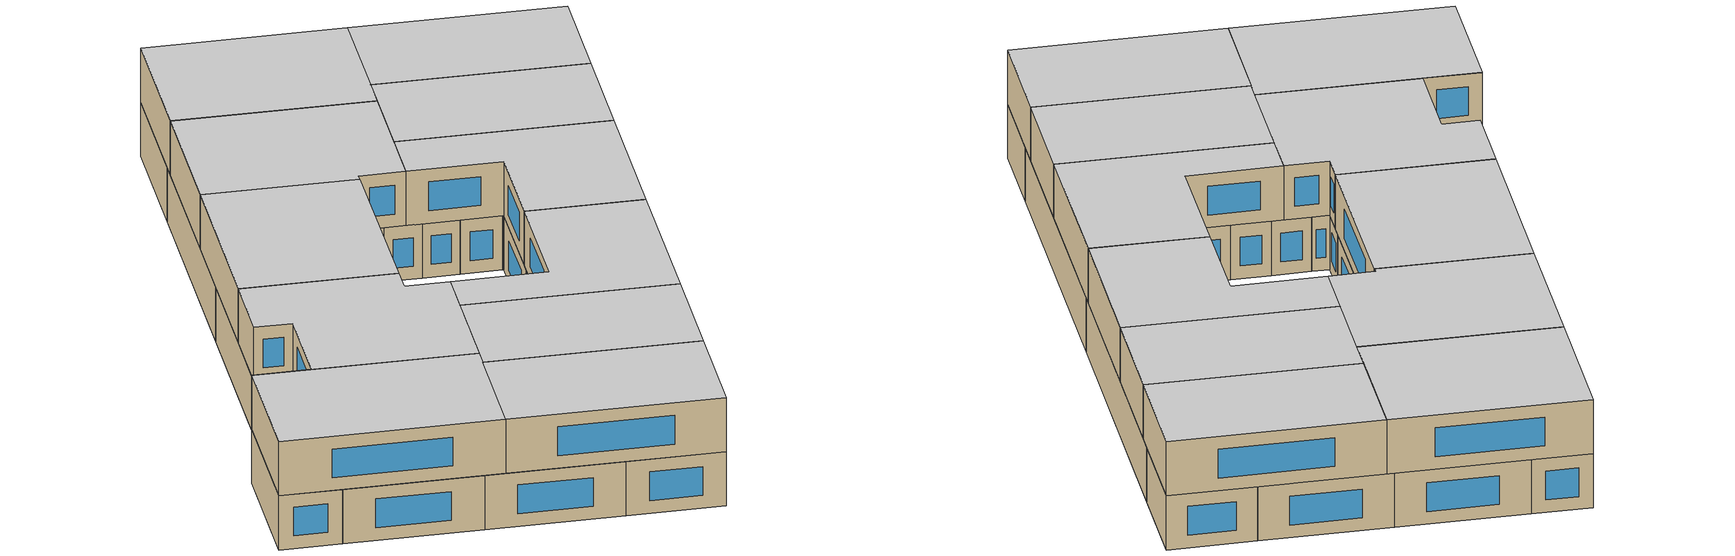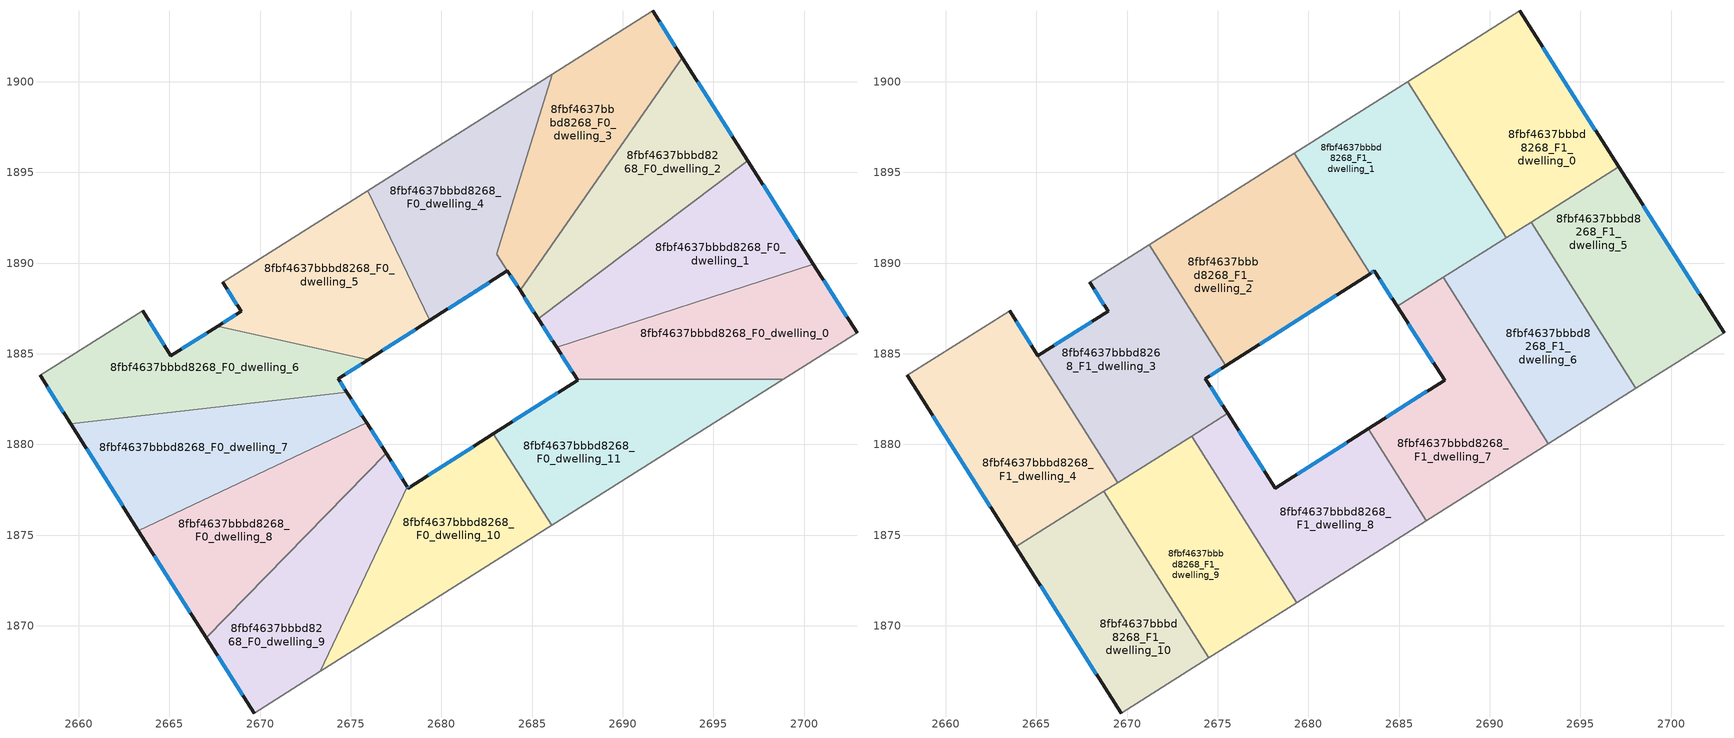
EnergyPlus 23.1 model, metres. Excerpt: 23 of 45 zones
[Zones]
8fbf4637bbbd8268_F0_dwelling_0
 floor ground (EU_floor_Construction): 2700.51,1889.95 2702.92,1886.15 2698.85,1883.58 2687.49,1883.58 2686.35,1885.35 z0
 wall outside (EU_wall_Construction): 2686.35,1885.35 2687.49,1883.58 / 2702.92,1886.15 2700.51,1889.95 z0:3
 wall to 8fbf4637bbbd8268_F0_dwelling_11 (EU_wall_Construction): 2687.49,1883.58 2698.85,1883.58 z0:3
 wall to 8fbf4637bbbd8268_F0_dwelling_1 (EU_wall_Construction): 2700.51,1889.95 2686.35,1885.35 z0:3
 wall adiabatic (EU_wall_Construction): 2698.85,1883.58 2702.92,1886.15 z0:3
 window (EU_Window_Construction): 2686.62,1884.94 2687.22,1884 / 2702.35,1887.04 2701.07,1889.06 z0.7:2.3
8fbf4637bbbd8268_F0_dwelling_1
 floor ground (EU_floor_Construction): 2696.9,1895.65 2700.51,1889.95 2686.35,1885.35 2685.34,1886.93 z0
 wall outside (EU_wall_Construction): 2685.34,1886.93 2686.35,1885.35 / 2700.51,1889.95 2696.9,1895.65 z0:3
 wall to 8fbf4637bbbd8268_F0_dwelling_2 (EU_wall_Construction): 2696.9,1895.65 2685.34,1886.93 z0:3
 window (EU_Window_Construction): 2685.58,1886.56 2686.12,1885.72 / 2699.66,1891.29 2697.74,1894.31 z0.7:2.3
8fbf4637bbbd8268_F0_dwelling_10
 floor ground (EU_floor_Construction): 2682.85,1880.58 2686.1,1875.54 2673.32,1867.49 2678.13,1877.68 2678.18,1877.6 z0
 wall outside (EU_wall_Construction): 2682.85,1880.58 2678.18,1877.6 2678.13,1877.68 z0:3
 wall to 8fbf4637bbbd8268_F0_dwelling_11 (EU_wall_Construction): 2686.1,1875.54 2682.85,1880.58 z0:3
 wall adiabatic (EU_wall_Construction): 2673.32,1867.49 2686.1,1875.54 z0:3
 wall to 8fbf4637bbbd8268_F0_dwelling_9 (EU_wall_Construction): 2678.13,1877.68 2673.32,1867.49 z0:3
 window (EU_Window_Construction): 2678.17,1877.62 2678.14,1877.66 / 2681.76,1879.88 2679.28,1878.3 z0.7:2.3
8fbf4637bbbd8268_F0_dwelling_11
 floor ground (EU_floor_Construction): 2698.85,1883.58 2686.1,1875.54 2682.85,1880.58 2687.51,1883.55 2687.49,1883.58 z0
 wall outside (EU_wall_Construction): 2687.49,1883.58 2687.51,1883.55 2682.85,1880.58 z0:3
 wall adiabatic (EU_wall_Construction): 2686.1,1875.54 2698.85,1883.58 z0:3
 window (EU_Window_Construction): 2686.42,1882.85 2683.95,1881.28 z0.7:2.3
8fbf4637bbbd8268_F0_dwelling_2
 floor ground (EU_floor_Construction): 2693.28,1901.34 2696.9,1895.65 2685.34,1886.93 2684.34,1888.5 z0
 wall outside (EU_wall_Construction): 2684.34,1888.5 2685.34,1886.93 / 2696.9,1895.65 2693.28,1901.34 z0:3
 wall to 8fbf4637bbbd8268_F0_dwelling_3 (EU_wall_Construction): 2693.28,1901.34 2684.34,1888.5 z0:3
 window (EU_Window_Construction): 2684.57,1888.13 2685.11,1887.3 / 2696.05,1896.98 2694.13,1900 z0.7:2.3
8fbf4637bbbd8268_F0_dwelling_3
 floor ground (EU_floor_Construction): 2691.65,1903.91 2693.28,1901.34 2684.34,1888.5 2683.05,1890.5 2686.1,1900.41 z0
 wall outside (EU_wall_Construction): 2693.28,1901.34 2691.65,1903.91 / 2683.64,1889.57 2684.34,1888.5 z0:3
 wall adiabatic (EU_wall_Construction): 2691.65,1903.91 2686.1,1900.41 z0:3
 wall to 8fbf4637bbbd8268_F0_dwelling_4 (EU_wall_Construction): 2686.1,1900.41 2683.05,1890.51 / 2683.05,1890.5 2683.64,1889.57 z0:3
 window (EU_Window_Construction): 2692.9,1901.94 2692.04,1903.31 / 2683.81,1889.32 2684.17,1888.75 z0.7:2.3
8fbf4637bbbd8268_F0_dwelling_4
 floor ground (EU_floor_Construction): 2686.1,1900.41 2683.05,1890.5 2683.64,1889.57 2679.36,1886.84 2675.94,1894 z0
 wall outside (EU_wall_Construction): 2679.36,1886.84 2683.64,1889.57 z0:3
 wall to 8fbf4637bbbd8268_F0_dwelling_5 (EU_wall_Construction): 2675.94,1894 2679.36,1886.84 z0:3
 wall adiabatic (EU_wall_Construction): 2686.1,1900.41 2675.94,1894 z0:3
 window (EU_Window_Construction): 2680.37,1887.48 2682.64,1888.93 z0.7:2.3
8fbf4637bbbd8268_F0_dwelling_5
 floor ground (EU_floor_Construction): 2675.94,1894 2679.36,1886.84 2675.97,1884.68 2667.66,1886.51 2668.96,1887.33 2667.94,1888.95 z0
 wall outside (EU_wall_Construction): 2675.97,1884.68 2679.36,1886.84 / 2667.94,1888.95 2668.96,1887.33 2667.66,1886.51 z0:3
 wall adiabatic (EU_wall_Construction): 2675.94,1894 2667.94,1888.95 z0:3
 wall to 8fbf4637bbbd8268_F0_dwelling_6 (EU_wall_Construction): 2667.66,1886.51 2675.97,1884.68 z0:3
 window (EU_Window_Construction): 2676.77,1885.18 2678.56,1886.33 / 2668.66,1887.14 2667.96,1886.7 / 2668.18,1888.57 2668.72,1887.71 z0.7:2.3
8fbf4637bbbd8268_F0_dwelling_6
 floor ground (EU_floor_Construction): 2675.97,1884.68 2674.32,1883.62 2674.79,1882.89 2659.55,1881.15 2657.87,1883.8 2663.52,1887.37 2665.09,1884.89 2667.66,1886.51 z0
 wall outside (EU_wall_Construction): 2667.66,1886.51 2665.09,1884.89 2663.52,1887.37 / 2674.79,1882.89 2674.32,1883.62 2675.97,1884.68 / 2657.87,1883.8 2659.55,1881.15 z0:3
 wall to 8fbf4637bbbd8268_F0_dwelling_7 (EU_wall_Construction): 2659.55,1881.15 2674.79,1882.89 z0:3
 wall adiabatic (EU_wall_Construction): 2663.52,1887.37 2657.87,1883.8 z0:3
 window (EU_Window_Construction): 2667.05,1886.13 2665.69,1885.27 / 2674.71,1883.87 2675.58,1884.43 / 2674.68,1883.06 2674.43,1883.45 / 2658.26,1883.18 2659.16,1881.77 / 2664.72,1885.47 2663.89,1886.79 z0.7:2.3
8fbf4637bbbd8268_F0_dwelling_7
 floor ground (EU_floor_Construction): 2674.79,1882.89 2675.87,1881.2 2663.3,1875.24 2659.55,1881.15 z0
 wall outside (EU_wall_Construction): 2675.87,1881.2 2674.79,1882.89 / 2659.55,1881.15 2663.3,1875.24 z0:3
 wall to 8fbf4637bbbd8268_F0_dwelling_8 (EU_wall_Construction): 2663.3,1875.24 2675.87,1881.2 z0:3
 window (EU_Window_Construction): 2675.62,1881.59 2675.04,1882.49 / 2660.43,1879.76 2662.42,1876.63 z0.7:2.3
 ceiling adiabatic (EU_roof_Construction): 2673.73,1880.18 2673.56,1880.46 2671.26,1879.01 z3
8fbf4637bbbd8268_F0_dwelling_8
 floor ground (EU_floor_Construction): 2675.87,1881.2 2676.95,1879.51 2667.04,1869.34 2663.3,1875.24 z0
 wall outside (EU_wall_Construction): 2676.95,1879.51 2675.87,1881.2 / 2663.3,1875.24 2667.04,1869.34 z0:3
 wall to 8fbf4637bbbd8268_F0_dwelling_9 (EU_wall_Construction): 2667.04,1869.34 2676.95,1879.51 z0:3
 window (EU_Window_Construction): 2676.7,1879.91 2676.13,1880.8 / 2664.18,1873.86 2666.16,1870.72 z0.7:2.3
8fbf4637bbbd8268_F0_dwelling_9
 floor ground (EU_floor_Construction): 2676.95,1879.51 2678.13,1877.68 2673.32,1867.49 2669.67,1865.19 2667.04,1869.34 z0
 wall outside (EU_wall_Construction): 2678.13,1877.68 2676.95,1879.51 / 2667.04,1869.34 2669.67,1865.19 z0:3
 wall adiabatic (EU_wall_Construction): 2669.67,1865.19 2673.32,1867.49 z0:3
 window (EU_Window_Construction): 2677.85,1878.11 2677.23,1879.08 / 2667.66,1868.36 2669.06,1866.16 z0.7:2.3
8fbf4637bbbd8268_F1_dwelling_0
 floor to 8fbf4637bbbd8268_F0_dwelling_2 (EU_floor_Construction): 2693.28,1901.34 2696.89,1895.65 2693.14,1892.81 2690.9,1891.4 2688.74,1894.82 z3
 floor to 8fbf4637bbbd8268_F0_dwelling_3 (EU_floor_Construction): 2691.65,1903.91 2693.28,1901.34 2688.74,1894.82 2685.81,1899.47 2686.1,1900.41 z3
 floor to 8fbf4637bbbd8268_F0_dwelling_1 (EU_floor_Construction): 2696.89,1895.65 2697.1,1895.31 2693.14,1892.81 z3
 floor to 8fbf4637bbbd8268_F0_dwelling_4 (EU_floor_Construction): 2686.1,1900.41 2685.81,1899.47 2685.47,1900.01 z3
 wall outside (EU_wall_Construction): 2697.1,1895.31 2691.65,1903.91 z3:6
 wall to 8fbf4637bbbd8268_F1_dwelling_1 (EU_wall_Construction): 2685.47,1900.01 2690.9,1891.4 z3:6
 wall adiabatic (EU_wall_Construction): 2691.65,1903.91 2685.47,1900.01 z3:6
 wall to 8fbf4637bbbd8268_F1_dwelling_5 (EU_wall_Construction): 2692.28,1892.27 2697.1,1895.31 z3:6
 wall to 8fbf4637bbbd8268_F1_dwelling_6 (EU_wall_Construction): 2690.9,1891.4 2692.28,1892.27 z3:6
 window (EU_Window_Construction): 2695.82,1897.33 2692.93,1901.89 z3.7:5.3
 ceiling to 8fbf4637bbbd8268_F2_dwelling_0 (EU_floor_Construction): 2697.1,1895.31 2691.65,1903.91 2685.47,1900.01 2690.9,1891.4 z6
8fbf4637bbbd8268_F1_dwelling_1
 floor to 8fbf4637bbbd8268_F0_dwelling_4 (EU_floor_Construction): 2685.47,1900.01 2685.81,1899.47 2683.05,1890.5 2683.64,1889.57 2683.41,1889.43 2679.23,1896.07 z3
 floor to 8fbf4637bbbd8268_F0_dwelling_2 (EU_floor_Construction): 2688.74,1894.82 2690.9,1891.4 2684.9,1887.62 2684.34,1888.5 z3
 floor to 8fbf4637bbbd8268_F0_dwelling_3 (EU_floor_Construction): 2685.81,1899.47 2688.74,1894.82 2684.34,1888.5 2684.19,1888.73 2683.05,1890.51 z3
 wall outside (EU_wall_Construction): 2683.41,1889.43 2683.64,1889.57 2684.9,1887.62 z3:6
 wall to 8fbf4637bbbd8268_F1_dwelling_2 (EU_wall_Construction): 2679.22,1896.07 2683.41,1889.43 z3:6
 wall adiabatic (EU_wall_Construction): 2685.47,1900.01 2679.22,1896.07 z3:6
 wall to 8fbf4637bbbd8268_F1_dwelling_6 (EU_wall_Construction): 2687.43,1889.21 2690.9,1891.4 z3:6
 wall to 8fbf4637bbbd8268_F1_dwelling_7 (EU_wall_Construction): 2684.9,1887.62 2687.43,1889.21 z3:6
 window (EU_Window_Construction): 2683.94,1889.11 2684.61,1888.08 / 2683.47,1889.46 2683.59,1889.54 z3.7:5.3
 ceiling to 8fbf4637bbbd8268_F2_dwelling_1 (EU_floor_Construction): 2690.9,1891.4 2685.47,1900.01 2679.22,1896.07 2683.41,1889.43 2683.64,1889.57 2684.9,1887.62 z6
8fbf4637bbbd8268_F1_dwelling_10
 floor to 8fbf4637bbbd8268_F0_dwelling_9 (EU_floor_Construction): 2671.15,1873.55 2674.03,1868.99 2673.32,1867.49 2669.67,1865.19 2667.04,1869.34 z3
 floor to 8fbf4637bbbd8268_F0_dwelling_10 (EU_floor_Construction): 2674.03,1868.99 2674.5,1868.23 2673.32,1867.49 z3
 floor to 8fbf4637bbbd8268_F0_dwelling_8 (EU_floor_Construction): 2668.72,1877.41 2671.15,1873.55 2667.04,1869.34 2663.86,1874.35 z3
 wall outside (EU_wall_Construction): 2663.86,1874.35 2669.67,1865.19 z3:6
 wall to 8fbf4637bbbd8268_F1_dwelling_9 (EU_wall_Construction): 2674.51,1868.23 2668.72,1877.41 z3:6
 wall adiabatic (EU_wall_Construction): 2669.67,1865.19 2674.51,1868.23 z3:6
 wall to 8fbf4637bbbd8268_F1_dwelling_4 (EU_wall_Construction): 2668.72,1877.41 2663.86,1874.35 z3:6
 window (EU_Window_Construction): 2665.23,1872.2 2668.31,1867.34 z3.7:5.3
 ceiling to 8fbf4637bbbd8268_F2_dwelling_10 (EU_floor_Construction): 2674.51,1868.23 2668.72,1877.41 2663.86,1874.35 2669.67,1865.19 z6
8fbf4637bbbd8268_F1_dwelling_2
 floor to 8fbf4637bbbd8268_F0_dwelling_5 (EU_floor_Construction): 2675.94,1894 2679.36,1886.84 2675.97,1884.68 2675.11,1884.87 2671.23,1891.02 z3
 floor to 8fbf4637bbbd8268_F0_dwelling_4 (EU_floor_Construction): 2679.23,1896.07 2683.41,1889.43 2679.36,1886.84 2675.94,1894 z3
 floor to 8fbf4637bbbd8268_F0_dwelling_6 (EU_floor_Construction): 2675.97,1884.68 2675.44,1884.34 2675.11,1884.87 z3
 wall outside (EU_wall_Construction): 2675.44,1884.34 2683.41,1889.43 z3:6
 wall to 8fbf4637bbbd8268_F1_dwelling_3 (EU_wall_Construction): 2671.22,1891.02 2675.44,1884.34 z3:6
 wall adiabatic (EU_wall_Construction): 2679.22,1896.07 2671.22,1891.02 z3:6
 window (EU_Window_Construction): 2677.31,1885.53 2681.54,1888.23 z3.7:5.3
 ceiling to 8fbf4637bbbd8268_F2_dwelling_2 (EU_floor_Construction): 2683.41,1889.43 2679.22,1896.07 2671.22,1891.02 2675.44,1884.34 z6
8fbf4637bbbd8268_F1_dwelling_3
 floor to 8fbf4637bbbd8268_F0_dwelling_6 (EU_floor_Construction): 2675.11,1884.87 2675.44,1884.34 2674.32,1883.62 2674.79,1882.89 2666.9,1881.99 2663.51,1887.36 2663.52,1887.37 2665.09,1884.89 2667.66,1886.51 z3
 floor to 8fbf4637bbbd8268_F0_dwelling_5 (EU_floor_Construction): 2671.23,1891.02 2675.11,1884.87 2667.66,1886.51 2668.96,1887.33 2667.94,1888.95 z3
 floor to 8fbf4637bbbd8268_F0_dwelling_7 (EU_floor_Construction): 2674.79,1882.89 2675.54,1881.71 2671.26,1879.01 2669.35,1878.11 2666.9,1881.99 z3
 floor to 8fbf4637bbbd8268_F0_dwelling_8 (EU_floor_Construction): 2671.26,1879.01 2669.48,1877.89 2669.35,1878.11 z3
 wall outside (EU_wall_Construction): 2675.54,1881.71 2674.32,1883.62 2675.44,1884.34 / 2667.94,1888.95 2668.96,1887.33 2665.09,1884.89 2663.52,1887.37 z3:6
 wall adiabatic (EU_wall_Construction): 2671.22,1891.02 2667.94,1888.95 / 2663.52,1887.37 2663.51,1887.36 z3:6
 wall to 8fbf4637bbbd8268_F1_dwelling_4 (EU_wall_Construction): 2663.51,1887.36 2669.48,1877.89 z3:6
 wall to 8fbf4637bbbd8268_F1_dwelling_9 (EU_wall_Construction): 2669.48,1877.89 2673.56,1880.46 z3:6
 wall to 8fbf4637bbbd8268_F1_dwelling_8 (EU_wall_Construction): 2673.56,1880.46 2675.54,1881.71 z3:6
 window (EU_Window_Construction): 2674.58,1883.79 2675.18,1884.17 / 2675.25,1882.16 2674.61,1883.17 / 2664.72,1885.47 2663.89,1886.79 / 2668.05,1886.76 2666,1885.47 / 2668.18,1888.57 2668.72,1887.71 z3.7:5.3
 ceiling to 8fbf4637bbbd8268_F2_dwelling_3 (EU_floor_Construction): 2675.54,1881.71 2674.32,1883.62 2675.44,1884.34 2671.22,1891.02 2667.94,1888.95 2668.96,1887.33 2665.09,1884.89 2663.52,1887.37 2663.51,1887.36 2669.48,1877.89 z6
8fbf4637bbbd8268_F1_dwelling_4
 floor to 8fbf4637bbbd8268_F0_dwelling_7 (EU_floor_Construction): 2666.9,1881.99 2669.35,1878.11 2663.3,1875.24 2659.55,1881.15 z3
 floor to 8fbf4637bbbd8268_F0_dwelling_6 (EU_floor_Construction): 2663.51,1887.36 2666.9,1881.99 2659.55,1881.15 2657.87,1883.8 z3
 floor to 8fbf4637bbbd8268_F0_dwelling_8 (EU_floor_Construction): 2669.35,1878.11 2669.48,1877.89 2663.86,1874.35 2663.3,1875.24 z3
 wall outside (EU_wall_Construction): 2657.87,1883.8 2663.86,1874.35 z3:6
 wall adiabatic (EU_wall_Construction): 2663.51,1887.36 2657.87,1883.8 z3:6
 wall to 8fbf4637bbbd8268_F1_dwelling_9 (EU_wall_Construction): 2668.72,1877.41 2669.48,1877.89 z3:6
 window (EU_Window_Construction): 2659.28,1881.58 2662.46,1876.57 z3.7:5.3
 ceiling to 8fbf4637bbbd8268_F2_dwelling_4 (EU_floor_Construction): 2669.48,1877.89 2663.51,1887.36 2657.87,1883.8 2663.86,1874.35 z6
8fbf4637bbbd8268_F1_dwelling_5
 floor to 8fbf4637bbbd8268_F0_dwelling_0 (EU_floor_Construction): 2700.51,1889.95 2702.92,1886.15 2698.85,1883.58 2697.75,1883.58 2694.89,1888.13 z3
 floor to 8fbf4637bbbd8268_F0_dwelling_1 (EU_floor_Construction): 2697.1,1895.31 2700.51,1889.95 2694.89,1888.13 2692.32,1892.19 2693.14,1892.81 z3
 floor to 8fbf4637bbbd8268_F0_dwelling_11 (EU_floor_Construction): 2698.85,1883.58 2698.06,1883.09 2697.75,1883.58 z3
 floor to 8fbf4637bbbd8268_F0_dwelling_2 (EU_floor_Construction): 2693.14,1892.81 2692.32,1892.19 2692.28,1892.27 z3
 wall outside (EU_wall_Construction): 2702.92,1886.15 2697.1,1895.31 z3:6
 wall adiabatic (EU_wall_Construction): 2698.06,1883.09 2702.92,1886.15 z3:6
 wall to 8fbf4637bbbd8268_F1_dwelling_6 (EU_wall_Construction): 2692.28,1892.27 2698.06,1883.09 z3:6
 window (EU_Window_Construction): 2701.55,1888.3 2698.47,1893.16 z3.7:5.3
 ceiling to 8fbf4637bbbd8268_F2_dwelling_5 (EU_floor_Construction): 2702.92,1886.15 2697.1,1895.31 2692.28,1892.27 2698.06,1883.09 z6
8fbf4637bbbd8268_F1_dwelling_6
 floor to 8fbf4637bbbd8268_F0_dwelling_1 (EU_floor_Construction): 2692.32,1892.19 2694.89,1888.13 2689.27,1886.3 2687.74,1888.73 z3
 floor to 8fbf4637bbbd8268_F0_dwelling_0 (EU_floor_Construction): 2694.89,1888.13 2697.75,1883.58 2690.98,1883.58 2689.27,1886.3 z3
 floor to 8fbf4637bbbd8268_F0_dwelling_2 (EU_floor_Construction): 2692.28,1892.27 2692.32,1892.19 2687.74,1888.73 2687.43,1889.21 z3
 floor to 8fbf4637bbbd8268_F0_dwelling_11 (EU_floor_Construction): 2697.75,1883.58 2698.06,1883.09 2693.22,1880.04 2690.98,1883.58 z3
 wall adiabatic (EU_wall_Construction): 2693.22,1880.04 2698.06,1883.09 z3:6
 wall to 8fbf4637bbbd8268_F1_dwelling_7 (EU_wall_Construction): 2687.43,1889.21 2693.22,1880.04 z3:6
 ceiling to 8fbf4637bbbd8268_F2_dwelling_6 (EU_floor_Construction): 2698.06,1883.09 2692.28,1892.27 2687.43,1889.21 2693.22,1880.04 z6
8fbf4637bbbd8268_F1_dwelling_7
 floor to 8fbf4637bbbd8268_F0_dwelling_11 (EU_floor_Construction): 2690.98,1883.58 2693.22,1880.04 2686.51,1875.8 2683.31,1880.87 2687.51,1883.55 2687.49,1883.58 z3
 floor to 8fbf4637bbbd8268_F0_dwelling_0 (EU_floor_Construction): 2689.27,1886.3 2690.98,1883.58 2687.49,1883.58 2686.35,1885.35 z3
 floor to 8fbf4637bbbd8268_F0_dwelling_1 (EU_floor_Construction): 2687.74,1888.73 2689.27,1886.3 2686.35,1885.35 2685.34,1886.93 z3
 floor to 8fbf4637bbbd8268_F0_dwelling_2 (EU_floor_Construction): 2687.43,1889.21 2687.74,1888.73 2685.34,1886.93 2684.9,1887.62 z3
 wall outside (EU_wall_Construction): 2684.9,1887.62 2687.51,1883.55 2683.31,1880.87 z3:6
 wall adiabatic (EU_wall_Construction): 2686.51,1875.8 2693.22,1880.04 z3:6
 wall to 8fbf4637bbbd8268_F1_dwelling_8 (EU_wall_Construction): 2683.31,1880.87 2686.51,1875.8 z3:6
 window (EU_Window_Construction): 2685.51,1886.66 2686.9,1884.51 / 2686.52,1882.92 2684.3,1881.5 z3.7:5.3
 ceiling to 8fbf4637bbbd8268_F2_dwelling_7 (EU_floor_Construction): 2693.22,1880.04 2687.43,1889.21 2684.9,1887.62 2687.51,1883.55 2683.31,1880.87 2686.51,1875.8 z6
8fbf4637bbbd8268_F1_dwelling_8
 floor to 8fbf4637bbbd8268_F0_dwelling_10 (EU_floor_Construction): 2682.85,1880.58 2686.1,1875.54 2679.35,1871.29 2676.92,1875.13 2678.13,1877.68 2678.18,1877.6 z3
 floor to 8fbf4637bbbd8268_F0_dwelling_11 (EU_floor_Construction): 2683.31,1880.87 2686.51,1875.8 2686.1,1875.54 2682.85,1880.58 z3
 floor to 8fbf4637bbbd8268_F0_dwelling_8 (EU_floor_Construction): 2675.87,1881.2 2676.95,1879.51 2675.26,1877.77 2673.73,1880.18 z3
 floor to 8fbf4637bbbd8268_F0_dwelling_9 (EU_floor_Construction): 2676.95,1879.51 2678.13,1877.68 2676.92,1875.13 2675.26,1877.77 z3
 floor to 8fbf4637bbbd8268_F0_dwelling_7 (EU_floor_Construction): 2675.54,1881.71 2675.87,1881.2 2673.73,1880.18 2673.56,1880.46 z3
 wall outside (EU_wall_Construction): 2683.31,1880.87 2678.18,1877.6 2675.54,1881.71 z3:6
 wall adiabatic (EU_wall_Construction): 2679.35,1871.29 2686.51,1875.8 z3:6
 wall to 8fbf4637bbbd8268_F1_dwelling_9 (EU_wall_Construction): 2673.56,1880.46 2679.35,1871.29 z3:6
 window (EU_Window_Construction): 2677.56,1878.56 2676.16,1880.75 / 2682.1,1880.1 2679.38,1878.37 z3.7:5.3
 ceiling to 8fbf4637bbbd8268_F2_dwelling_8 (EU_floor_Construction): 2686.51,1875.8 2683.31,1880.87 2678.18,1877.6 2675.54,1881.71 2673.56,1880.46 2679.35,1871.29 z6
8fbf4637bbbd8268_F1_dwelling_9
 floor to 8fbf4637bbbd8268_F0_dwelling_8 (EU_floor_Construction): 2673.73,1880.18 2675.26,1877.77 2671.15,1873.55 2668.72,1877.41 2671.26,1879.01 z3
 floor to 8fbf4637bbbd8268_F0_dwelling_10 (EU_floor_Construction): 2676.92,1875.13 2679.35,1871.29 2674.5,1868.23 2674.03,1868.99 z3
 floor adiabatic (EU_floor_Construction): 2673.56,1880.46 2673.73,1880.18 2671.26,1879.01 z3
 floor to 8fbf4637bbbd8268_F0_dwelling_9 (EU_floor_Construction): 2675.26,1877.77 2676.92,1875.13 2674.03,1868.99 2671.15,1873.55 z3
 wall adiabatic (EU_wall_Construction): 2674.51,1868.23 2679.35,1871.29 z3:6
 ceiling to 8fbf4637bbbd8268_F2_dwelling_9 (EU_floor_Construction): 2679.35,1871.29 2673.56,1880.46 2668.72,1877.41 2674.51,1868.23 z6
[Building]
EU S2 Campaign: North Axis=0; Terrain=City; Solar Distribution=FullExterior
[Site:Location]
Budapest.Ferenc.Liszt.Intl.AP: Latitude=47.437; Longitude=19.256; Time Zone=1; Elevation=185
[SizingPeriod:WeatherFileDays]
AnnualSizingPeriod: Begin Month=1; Begin Day of Month=1; End Month=12; End Day of Month=31; Day of Week for Start Day=Monday; Use Weather File Daylight Saving Period=No; Use Weather File Rain and Snow Indicators=No
[MATERIAL]
EU_InternalMass_Material: Roughness=MediumRough; Thickness=0.1; Conductivity=1; Density=1800; Specific Heat=900; Thermal Absorptance=0.9; Solar Absorptance=0.7; Visible Absorptance=0.7
[MATERIAL:NOMASS] Roughness=MediumRough; Thermal Absorptance=0.9; Solar Absorptance=0.7; Visible Absorptance=0.7
Name | Thermal Resistance
EU_wall_NoMass | 0.832559
EU_roof_NoMass | 1.39638
EU_floor_NoMass | 0.872794
[WINDOWMATERIAL:SIMPLEGLAZINGSYSTEM]
EU_Window_SimpleGlazing: UFactor=2.79869; Solar Heat Gain Coefficient=0.75; Visible Transmittance=0.75
[CONSTRUCTION]
EU_wall_Construction: EU_wall_NoMass
EU_roof_Construction: EU_roof_NoMass
EU_floor_Construction: EU_floor_NoMass
EU_Window_Construction: EU_Window_SimpleGlazing
EU_InternalMass_Construction: EU_InternalMass_Material
[ZONE] Type=1; Multiplier=1; Ceiling Height=autocalculate; Floor Area=autocalculate; Part of Total Floor Area=Yes
Name | Volume
8fbf4637bbbd8268_F0_dwelling_0 | 186.303
8fbf4637bbbd8268_F1_dwelling_0 | 223.55
8fbf4637bbbd8268_F0_dwelling_1 | 186.311
8fbf4637bbbd8268_F1_dwelling_1; 8fbf4637bbbd8268_F1_dwelling_3 | 223.577
8fbf4637bbbd8268_F0_dwelling_10 | 186.3
8fbf4637bbbd8268_F1_dwelling_10 | 186.308
8fbf4637bbbd8268_F0_dwelling_11 | 186.309
8fbf4637bbbd8268_F0_dwelling_2 | 186.318
8fbf4637bbbd8268_F1_dwelling_2 | 223.579
8fbf4637bbbd8268_F0_dwelling_3 | 184.126
8fbf4637bbbd8268_F0_dwelling_4 | 188.464
8fbf4637bbbd8268_F1_dwelling_4 | 223.563
8fbf4637bbbd8268_F0_dwelling_5 | 186.287
8fbf4637bbbd8268_F1_dwelling_5; 8fbf4637bbbd8268_F1_dwelling_6; 8fbf4637bbbd8268_F1_dwelling_9 | 186.299
8fbf4637bbbd8268_F0_dwelling_6 | 186.295
8fbf4637bbbd8268_F0_dwelling_7 | 186.305
8fbf4637bbbd8268_F1_dwelling_7 | 186.313
8fbf4637bbbd8268_F0_dwelling_8 | 186.331
8fbf4637bbbd8268_F1_dwelling_8 | 186.298
8fbf4637bbbd8268_F0_dwelling_9 | 186.274
[INTERNALMASS] Construction=EU_InternalMass_Construction
Name | Zone or ZoneList | Surface Area
8fbf4637bbbd8268_F0_dwelling_0_EU_InternalMass | 8fbf4637bbbd8268_F0_dwelling_0 | 62.1011
8fbf4637bbbd8268_F0_dwelling_1_EU_InternalMass | 8fbf4637bbbd8268_F0_dwelling_1 | 62.1037
8fbf4637bbbd8268_F0_dwelling_2_EU_InternalMass | 8fbf4637bbbd8268_F0_dwelling_2 | 62.1057
8fbf4637bbbd8268_F0_dwelling_3_EU_InternalMass | 8fbf4637bbbd8268_F0_dwelling_3 | 61.3724
8fbf4637bbbd8268_F0_dwelling_4_EU_InternalMass | 8fbf4637bbbd8268_F0_dwelling_4 | 62.8213
8fbf4637bbbd8268_F0_dwelling_5_EU_InternalMass | 8fbf4637bbbd8268_F0_dwelling_5 | 62.0957
8fbf4637bbbd8268_F0_dwelling_6_EU_InternalMass | 8fbf4637bbbd8268_F0_dwelling_6 | 62.0985
8fbf4637bbbd8268_F0_dwelling_7_EU_InternalMass | 8fbf4637bbbd8268_F0_dwelling_7 | 62.1017
8fbf4637bbbd8268_F0_dwelling_8_EU_InternalMass | 8fbf4637bbbd8268_F0_dwelling_8 | 62.1104
8fbf4637bbbd8268_F0_dwelling_9_EU_InternalMass | 8fbf4637bbbd8268_F0_dwelling_9 | 62.0912
8fbf4637bbbd8268_F0_dwelling_10_EU_InternalMass | 8fbf4637bbbd8268_F0_dwelling_10 | 62.0997
8fbf4637bbbd8268_F0_dwelling_11_EU_InternalMass | 8fbf4637bbbd8268_F0_dwelling_11 | 62.1029
8fbf4637bbbd8268_F1_dwelling_0_EU_InternalMass | 8fbf4637bbbd8268_F1_dwelling_0 | 74.5165
8fbf4637bbbd8268_F1_dwelling_1_EU_InternalMass | 8fbf4637bbbd8268_F1_dwelling_1 | 74.5257
8fbf4637bbbd8268_F1_dwelling_2_EU_InternalMass | 8fbf4637bbbd8268_F1_dwelling_2 | 74.5264
8fbf4637bbbd8268_F1_dwelling_3_EU_InternalMass | 8fbf4637bbbd8268_F1_dwelling_3 | 74.5257
8fbf4637bbbd8268_F1_dwelling_4_EU_InternalMass | 8fbf4637bbbd8268_F1_dwelling_4 | 74.5209
8fbf4637bbbd8268_F1_dwelling_5_EU_InternalMass | 8fbf4637bbbd8268_F1_dwelling_5 | 62.0998
8fbf4637bbbd8268_F1_dwelling_6_EU_InternalMass | 8fbf4637bbbd8268_F1_dwelling_6 | 62.0997
8fbf4637bbbd8268_F1_dwelling_7_EU_InternalMass | 8fbf4637bbbd8268_F1_dwelling_7 | 62.1044
8fbf4637bbbd8268_F1_dwelling_8_EU_InternalMass | 8fbf4637bbbd8268_F1_dwelling_8 | 62.0994
8fbf4637bbbd8268_F1_dwelling_9_EU_InternalMass | 8fbf4637bbbd8268_F1_dwelling_9 | 62.0997
8fbf4637bbbd8268_F1_dwelling_10_EU_InternalMass | 8fbf4637bbbd8268_F1_dwelling_10 | 62.1029
[OTHEREQUIPMENT] Fuel Type=Electricity; Design Level Calculation Method=Watts/Area; Power per Zone Floor Area=1; Fraction Latent=0; Fraction Radiant=0; Fraction Lost=0; Carbon Dioxide Generation Rate=0; EndUse Subcategory=EU_Step8_InternalGains
Name | Zone or ZoneList or Space or SpaceList | Schedule
EU_Step8_InternalGain_8fbf4637bbbd8268_F0_dwelling_0_f000 | 8fbf4637bbbd8268_F0_dwelling_0 | EU_Step8_GainSchedule_8fbf4637bbbd8268_F0_dwelling_0_f000
EU_Step8_InternalGain_8fbf4637bbbd8268_F0_dwelling_1_f000 | 8fbf4637bbbd8268_F0_dwelling_1 | EU_Step8_GainSchedule_8fbf4637bbbd8268_F0_dwelling_1_f000
EU_Step8_InternalGain_8fbf4637bbbd8268_F0_dwelling_2_f000 | 8fbf4637bbbd8268_F0_dwelling_2 | EU_Step8_GainSchedule_8fbf4637bbbd8268_F0_dwelling_2_f000
EU_Step8_InternalGain_8fbf4637bbbd8268_F0_dwelling_3_f000 | 8fbf4637bbbd8268_F0_dwelling_3 | EU_Step8_GainSchedule_8fbf4637bbbd8268_F0_dwelling_3_f000
EU_Step8_InternalGain_8fbf4637bbbd8268_F0_dwelling_4_f000 | 8fbf4637bbbd8268_F0_dwelling_4 | EU_Step8_GainSchedule_8fbf4637bbbd8268_F0_dwelling_4_f000
EU_Step8_InternalGain_8fbf4637bbbd8268_F0_dwelling_5_f000 | 8fbf4637bbbd8268_F0_dwelling_5 | EU_Step8_GainSchedule_8fbf4637bbbd8268_F0_dwelling_5_f000
EU_Step8_InternalGain_8fbf4637bbbd8268_F0_dwelling_6_f000 | 8fbf4637bbbd8268_F0_dwelling_6 | EU_Step8_GainSchedule_8fbf4637bbbd8268_F0_dwelling_6_f000
EU_Step8_InternalGain_8fbf4637bbbd8268_F0_dwelling_7_f000 | 8fbf4637bbbd8268_F0_dwelling_7 | EU_Step8_GainSchedule_8fbf4637bbbd8268_F0_dwelling_7_f000
EU_Step8_InternalGain_8fbf4637bbbd8268_F0_dwelling_8_f000 | 8fbf4637bbbd8268_F0_dwelling_8 | EU_Step8_GainSchedule_8fbf4637bbbd8268_F0_dwelling_8_f000
EU_Step8_InternalGain_8fbf4637bbbd8268_F0_dwelling_9_f000 | 8fbf4637bbbd8268_F0_dwelling_9 | EU_Step8_GainSchedule_8fbf4637bbbd8268_F0_dwelling_9_f000
EU_Step8_InternalGain_8fbf4637bbbd8268_F0_dwelling_10_f000 | 8fbf4637bbbd8268_F0_dwelling_10 | EU_Step8_GainSchedule_8fbf4637bbbd8268_F0_dwelling_10_f000
EU_Step8_InternalGain_8fbf4637bbbd8268_F0_dwelling_11_f000 | 8fbf4637bbbd8268_F0_dwelling_11 | EU_Step8_GainSchedule_8fbf4637bbbd8268_F0_dwelling_11_f000
EU_Step8_InternalGain_8fbf4637bbbd8268_F1_dwelling_0_f000 | 8fbf4637bbbd8268_F1_dwelling_0 | EU_Step8_GainSchedule_8fbf4637bbbd8268_F1_dwelling_0_f000
EU_Step8_InternalGain_8fbf4637bbbd8268_F1_dwelling_1_f000 | 8fbf4637bbbd8268_F1_dwelling_1 | EU_Step8_GainSchedule_8fbf4637bbbd8268_F1_dwelling_1_f000
EU_Step8_InternalGain_8fbf4637bbbd8268_F1_dwelling_2_f000 | 8fbf4637bbbd8268_F1_dwelling_2 | EU_Step8_GainSchedule_8fbf4637bbbd8268_F1_dwelling_2_f000
EU_Step8_InternalGain_8fbf4637bbbd8268_F1_dwelling_3_f000 | 8fbf4637bbbd8268_F1_dwelling_3 | EU_Step8_GainSchedule_8fbf4637bbbd8268_F1_dwelling_3_f000
EU_Step8_InternalGain_8fbf4637bbbd8268_F1_dwelling_4_f000 | 8fbf4637bbbd8268_F1_dwelling_4 | EU_Step8_GainSchedule_8fbf4637bbbd8268_F1_dwelling_4_f000
EU_Step8_InternalGain_8fbf4637bbbd8268_F1_dwelling_5_f000 | 8fbf4637bbbd8268_F1_dwelling_5 | EU_Step8_GainSchedule_8fbf4637bbbd8268_F1_dwelling_5_f000
EU_Step8_InternalGain_8fbf4637bbbd8268_F1_dwelling_6_f000 | 8fbf4637bbbd8268_F1_dwelling_6 | EU_Step8_GainSchedule_8fbf4637bbbd8268_F1_dwelling_6_f000
EU_Step8_InternalGain_8fbf4637bbbd8268_F1_dwelling_7_f000 | 8fbf4637bbbd8268_F1_dwelling_7 | EU_Step8_GainSchedule_8fbf4637bbbd8268_F1_dwelling_7_f000
EU_Step8_InternalGain_8fbf4637bbbd8268_F1_dwelling_8_f000 | 8fbf4637bbbd8268_F1_dwelling_8 | EU_Step8_GainSchedule_8fbf4637bbbd8268_F1_dwelling_8_f000
EU_Step8_InternalGain_8fbf4637bbbd8268_F1_dwelling_9_f000 | 8fbf4637bbbd8268_F1_dwelling_9 | EU_Step8_GainSchedule_8fbf4637bbbd8268_F1_dwelling_9_f000
EU_Step8_InternalGain_8fbf4637bbbd8268_F1_dwelling_10_f000 | 8fbf4637bbbd8268_F1_dwelling_10 | EU_Step8_GainSchedule_8fbf4637bbbd8268_F1_dwelling_10_f000
[ZONEVENTILATION:DESIGNFLOWRATE] Schedule=EU_AlwaysOn; Design Flow Rate Calculation Method=AirChanges/Hour; Air Changes per Hour=0.475469; Ventilation Type=Natural; Fan Pressure Rise=0; Fan Total Efficiency=1; Constant Term Coefficient=1; Temperature Term Coefficient=0; Velocity Term Coefficient=0; Velocity Squared Term Coefficient=0; Minimum Indoor Temperature=-100; Maximum Indoor Temperature=100; Delta Temperature=-100; Minimum Outdoor Temperature=-100; Maximum Outdoor Temperature=100; Maximum Wind Speed=40
Name | Zone or ZoneList or Space or SpaceList
EU_ConstantAir_8fbf4637bbbd8268_F0_dwelling_0 | 8fbf4637bbbd8268_F0_dwelling_0
EU_ConstantAir_8fbf4637bbbd8268_F0_dwelling_1 | 8fbf4637bbbd8268_F0_dwelling_1
EU_ConstantAir_8fbf4637bbbd8268_F0_dwelling_2 | 8fbf4637bbbd8268_F0_dwelling_2
EU_ConstantAir_8fbf4637bbbd8268_F0_dwelling_3 | 8fbf4637bbbd8268_F0_dwelling_3
EU_ConstantAir_8fbf4637bbbd8268_F0_dwelling_4 | 8fbf4637bbbd8268_F0_dwelling_4
EU_ConstantAir_8fbf4637bbbd8268_F0_dwelling_5 | 8fbf4637bbbd8268_F0_dwelling_5
EU_ConstantAir_8fbf4637bbbd8268_F0_dwelling_6 | 8fbf4637bbbd8268_F0_dwelling_6
EU_ConstantAir_8fbf4637bbbd8268_F0_dwelling_7 | 8fbf4637bbbd8268_F0_dwelling_7
EU_ConstantAir_8fbf4637bbbd8268_F0_dwelling_8 | 8fbf4637bbbd8268_F0_dwelling_8
EU_ConstantAir_8fbf4637bbbd8268_F0_dwelling_9 | 8fbf4637bbbd8268_F0_dwelling_9
EU_ConstantAir_8fbf4637bbbd8268_F0_dwelling_10 | 8fbf4637bbbd8268_F0_dwelling_10
EU_ConstantAir_8fbf4637bbbd8268_F0_dwelling_11 | 8fbf4637bbbd8268_F0_dwelling_11
EU_ConstantAir_8fbf4637bbbd8268_F1_dwelling_0 | 8fbf4637bbbd8268_F1_dwelling_0
EU_ConstantAir_8fbf4637bbbd8268_F1_dwelling_1 | 8fbf4637bbbd8268_F1_dwelling_1
EU_ConstantAir_8fbf4637bbbd8268_F1_dwelling_2 | 8fbf4637bbbd8268_F1_dwelling_2
EU_ConstantAir_8fbf4637bbbd8268_F1_dwelling_3 | 8fbf4637bbbd8268_F1_dwelling_3
EU_ConstantAir_8fbf4637bbbd8268_F1_dwelling_4 | 8fbf4637bbbd8268_F1_dwelling_4
EU_ConstantAir_8fbf4637bbbd8268_F1_dwelling_5 | 8fbf4637bbbd8268_F1_dwelling_5
EU_ConstantAir_8fbf4637bbbd8268_F1_dwelling_6 | 8fbf4637bbbd8268_F1_dwelling_6
EU_ConstantAir_8fbf4637bbbd8268_F1_dwelling_7 | 8fbf4637bbbd8268_F1_dwelling_7
EU_ConstantAir_8fbf4637bbbd8268_F1_dwelling_8 | 8fbf4637bbbd8268_F1_dwelling_8
EU_ConstantAir_8fbf4637bbbd8268_F1_dwelling_9 | 8fbf4637bbbd8268_F1_dwelling_9
EU_ConstantAir_8fbf4637bbbd8268_F1_dwelling_10 | 8fbf4637bbbd8268_F1_dwelling_10
[HVACTEMPLATE:THERMOSTAT] Constant Heating Setpoint=20; Constant Cooling Setpoint=50
EU_HeatOnly_8fbf4637bbbd8268_F0_dwelling_0; EU_HeatOnly_8fbf4637bbbd8268_F0_dwelling_1; EU_HeatOnly_8fbf4637bbbd8268_F0_dwelling_2; EU_HeatOnly_8fbf4637bbbd8268_F0_dwelling_3; EU_HeatOnly_8fbf4637bbbd8268_F0_dwelling_4; EU_HeatOnly_8fbf4637bbbd8268_F0_dwelling_5; EU_HeatOnly_8fbf4637bbbd8268_F0_dwelling_6; EU_HeatOnly_8fbf4637bbbd8268_F0_dwelling_7; EU_HeatOnly_8fbf4637bbbd8268_F0_dwelling_8; EU_HeatOnly_8fbf4637bbbd8268_F0_dwelling_9; EU_HeatOnly_8fbf4637bbbd8268_F0_dwelling_10; EU_HeatOnly_8fbf4637bbbd8268_F0_dwelling_11; EU_HeatOnly_8fbf4637bbbd8268_F1_dwelling_0; EU_HeatOnly_8fbf4637bbbd8268_F1_dwelling_1; EU_HeatOnly_8fbf4637bbbd8268_F1_dwelling_2; EU_HeatOnly_8fbf4637bbbd8268_F1_dwelling_3; EU_HeatOnly_8fbf4637bbbd8268_F1_dwelling_4; EU_HeatOnly_8fbf4637bbbd8268_F1_dwelling_5; EU_HeatOnly_8fbf4637bbbd8268_F1_dwelling_6; EU_HeatOnly_8fbf4637bbbd8268_F1_dwelling_7; EU_HeatOnly_8fbf4637bbbd8268_F1_dwelling_8; EU_HeatOnly_8fbf4637bbbd8268_F1_dwelling_9; EU_HeatOnly_8fbf4637bbbd8268_F1_dwelling_10; EU_HeatOnly_8fbf4637bbbd8268_F2_dwelling_0; EU_HeatOnly_8fbf4637bbbd8268_F2_dwelling_1; EU_HeatOnly_8fbf4637bbbd8268_F2_dwelling_2; EU_HeatOnly_8fbf4637bbbd8268_F2_dwelling_3; EU_HeatOnly_8fbf4637bbbd8268_F2_dwelling_4; EU_HeatOnly_8fbf4637bbbd8268_F2_dwelling_5; EU_HeatOnly_8fbf4637bbbd8268_F2_dwelling_6; EU_HeatOnly_8fbf4637bbbd8268_F2_dwelling_7; EU_HeatOnly_8fbf4637bbbd8268_F2_dwelling_8; EU_HeatOnly_8fbf4637bbbd8268_F2_dwelling_9; EU_HeatOnly_8fbf4637bbbd8268_F2_dwelling_10; EU_HeatOnly_8fbf4637bbbd8268_F3_dwelling_0; EU_HeatOnly_8fbf4637bbbd8268_F3_dwelling_1; EU_HeatOnly_8fbf4637bbbd8268_F3_dwelling_2; EU_HeatOnly_8fbf4637bbbd8268_F3_dwelling_3; EU_HeatOnly_8fbf4637bbbd8268_F3_dwelling_4; EU_HeatOnly_8fbf4637bbbd8268_F3_dwelling_5; EU_HeatOnly_8fbf4637bbbd8268_F3_dwelling_6; EU_HeatOnly_8fbf4637bbbd8268_F3_dwelling_7; EU_HeatOnly_8fbf4637bbbd8268_F3_dwelling_8; EU_HeatOnly_8fbf4637bbbd8268_F3_dwelling_9; EU_HeatOnly_8fbf4637bbbd8268_F3_dwelling_10
[HVACTEMPLATE:ZONE:IDEALLOADSAIRSYSTEM] System Availability Schedule=EU_AlwaysOn; Maximum Heating Supply Air Temperature=50; Minimum Cooling Supply Air Temperature=13; Maximum Heating Supply Air Humidity Ratio=0.0156; Minimum Cooling Supply Air Humidity Ratio=0.0077; Heating Limit=NoLimit; Cooling Limit=NoLimit; Heating Availability Schedule=EU_AlwaysOn; Cooling Availability Schedule=EU_CoolingOff; Dehumidification Control Type=ConstantSensibleHeatRatio; Cooling Sensible Heat Ratio=0.7; Dehumidification Setpoint=60; Humidification Control Type=None; Humidification Setpoint=30; Outdoor Air Method=None; Outdoor Air Flow Rate per Person=0.00944; Outdoor Air Flow Rate per Zone Floor Area=0; Outdoor Air Flow Rate per Zone=0; Demand Controlled Ventilation Type=None; Outdoor Air Economizer Type=NoEconomizer; Heat Recovery Type=None; Sensible Heat Recovery Effectiveness=0.7; Latent Heat Recovery Effectiveness=0.65
Name | Template Thermostat
8fbf4637bbbd8268_F0_dwelling_0 | EU_HeatOnly_8fbf4637bbbd8268_F0_dwelling_0
8fbf4637bbbd8268_F0_dwelling_1 | EU_HeatOnly_8fbf4637bbbd8268_F0_dwelling_1
8fbf4637bbbd8268_F0_dwelling_2 | EU_HeatOnly_8fbf4637bbbd8268_F0_dwelling_2
8fbf4637bbbd8268_F0_dwelling_3 | EU_HeatOnly_8fbf4637bbbd8268_F0_dwelling_3
8fbf4637bbbd8268_F0_dwelling_4 | EU_HeatOnly_8fbf4637bbbd8268_F0_dwelling_4
8fbf4637bbbd8268_F0_dwelling_5 | EU_HeatOnly_8fbf4637bbbd8268_F0_dwelling_5
8fbf4637bbbd8268_F0_dwelling_6 | EU_HeatOnly_8fbf4637bbbd8268_F0_dwelling_6
8fbf4637bbbd8268_F0_dwelling_7 | EU_HeatOnly_8fbf4637bbbd8268_F0_dwelling_7
8fbf4637bbbd8268_F0_dwelling_8 | EU_HeatOnly_8fbf4637bbbd8268_F0_dwelling_8
8fbf4637bbbd8268_F0_dwelling_9 | EU_HeatOnly_8fbf4637bbbd8268_F0_dwelling_9
8fbf4637bbbd8268_F0_dwelling_10 | EU_HeatOnly_8fbf4637bbbd8268_F0_dwelling_10
8fbf4637bbbd8268_F0_dwelling_11 | EU_HeatOnly_8fbf4637bbbd8268_F0_dwelling_11
8fbf4637bbbd8268_F1_dwelling_0 | EU_HeatOnly_8fbf4637bbbd8268_F1_dwelling_0
8fbf4637bbbd8268_F1_dwelling_1 | EU_HeatOnly_8fbf4637bbbd8268_F1_dwelling_1
8fbf4637bbbd8268_F1_dwelling_2 | EU_HeatOnly_8fbf4637bbbd8268_F1_dwelling_2
8fbf4637bbbd8268_F1_dwelling_3 | EU_HeatOnly_8fbf4637bbbd8268_F1_dwelling_3
8fbf4637bbbd8268_F1_dwelling_4 | EU_HeatOnly_8fbf4637bbbd8268_F1_dwelling_4
8fbf4637bbbd8268_F1_dwelling_5 | EU_HeatOnly_8fbf4637bbbd8268_F1_dwelling_5
8fbf4637bbbd8268_F1_dwelling_6 | EU_HeatOnly_8fbf4637bbbd8268_F1_dwelling_6
8fbf4637bbbd8268_F1_dwelling_7 | EU_HeatOnly_8fbf4637bbbd8268_F1_dwelling_7
8fbf4637bbbd8268_F1_dwelling_8 | EU_HeatOnly_8fbf4637bbbd8268_F1_dwelling_8
8fbf4637bbbd8268_F1_dwelling_9 | EU_HeatOnly_8fbf4637bbbd8268_F1_dwelling_9
8fbf4637bbbd8268_F1_dwelling_10 | EU_HeatOnly_8fbf4637bbbd8268_F1_dwelling_10
[SIZING:ZONE] Zone Cooling Design Supply Air Temperature Input Method=SupplyAirTemperature; Zone Cooling Design Supply Air Temperature=13; Zone Heating Design Supply Air Temperature Input Method=SupplyAirTemperature; Zone Heating Design Supply Air Temperature=50; Zone Cooling Design Supply Air Humidity Ratio=0.008; Zone Heating Design Supply Air Humidity Ratio=0.008; Cooling Design Air Flow Method=DesignDay; Cooling Design Air Flow Rate=0; Cooling Minimum Air Flow per Zone Floor Area=0.000762; Cooling Minimum Air Flow=0; Cooling Minimum Air Flow Fraction=0.2; Heating Design Air Flow Method=DesignDay; Heating Design Air Flow Rate=0; Heating Maximum Air Flow per Zone Floor Area=0.002032; Heating Maximum Air Flow=0.141576; Heating Maximum Air Flow Fraction=0.3; Account for Dedicated Outdoor Air System=No; Dedicated Outdoor Air System Control Strategy=NeutralSupplyAir; Dedicated Outdoor Air Low Setpoint Temperature for Design=autosize; Dedicated Outdoor Air High Setpoint Temperature for Design=autosize; Zone Load Sizing Method=Sensible Load Only No Latent Load; Zone Latent Cooling Design Supply Air Humidity Ratio Input Method=HumidityRatioDifference; Zone Cooling Design Supply Air Humidity Ratio Difference=0.005; Zone Latent Heating Design Supply Air Humidity Ratio Input Method=HumidityRatioDifference; Zone Humidification Design Supply Air Humidity Ratio Difference=0.005
8fbf4637bbbd8268_F0_dwelling_0; 8fbf4637bbbd8268_F0_dwelling_1; 8fbf4637bbbd8268_F0_dwelling_2; 8fbf4637bbbd8268_F0_dwelling_3; 8fbf4637bbbd8268_F0_dwelling_4; 8fbf4637bbbd8268_F0_dwelling_5; 8fbf4637bbbd8268_F0_dwelling_6; 8fbf4637bbbd8268_F0_dwelling_7; 8fbf4637bbbd8268_F0_dwelling_8; 8fbf4637bbbd8268_F0_dwelling_9; 8fbf4637bbbd8268_F0_dwelling_10; 8fbf4637bbbd8268_F0_dwelling_11; 8fbf4637bbbd8268_F1_dwelling_0; 8fbf4637bbbd8268_F1_dwelling_1; 8fbf4637bbbd8268_F1_dwelling_2; 8fbf4637bbbd8268_F1_dwelling_3; 8fbf4637bbbd8268_F1_dwelling_4; 8fbf4637bbbd8268_F1_dwelling_5; 8fbf4637bbbd8268_F1_dwelling_6; 8fbf4637bbbd8268_F1_dwelling_7; 8fbf4637bbbd8268_F1_dwelling_8; 8fbf4637bbbd8268_F1_dwelling_9; 8fbf4637bbbd8268_F1_dwelling_10
[SCHEDULE:CONSTANT]
Name | Hourly Value
EU_AlwaysOn | 1
EU_CoolingOff | 0
[SCHEDULE:FILE] Column Number=1; Rows to Skip at Top=0; Number of Hours of Data=8760; Column Separator=Comma; Interpolate to Timestep=No; Minutes per Item=60; Adjust Schedule for Daylight Savings=Yes
Name | File
EU_Step8_GainSchedule_8fbf4637bbbd8268_F0_dwelling_0_f000 | ../../schedules/8fbf4637bbbd8268/8fbf4637bbbd8268_F0_dwelling_0_f000_gain.csv
EU_Step8_GainSchedule_8fbf4637bbbd8268_F0_dwelling_1_f000 | ../../schedules/8fbf4637bbbd8268/8fbf4637bbbd8268_F0_dwelling_1_f000_gain.csv
EU_Step8_GainSchedule_8fbf4637bbbd8268_F0_dwelling_2_f000 | ../../schedules/8fbf4637bbbd8268/8fbf4637bbbd8268_F0_dwelling_2_f000_gain.csv
EU_Step8_GainSchedule_8fbf4637bbbd8268_F0_dwelling_3_f000 | ../../schedules/8fbf4637bbbd8268/8fbf4637bbbd8268_F0_dwelling_3_f000_gain.csv
EU_Step8_GainSchedule_8fbf4637bbbd8268_F0_dwelling_4_f000 | ../../schedules/8fbf4637bbbd8268/8fbf4637bbbd8268_F0_dwelling_4_f000_gain.csv
EU_Step8_GainSchedule_8fbf4637bbbd8268_F0_dwelling_5_f000 | ../../schedules/8fbf4637bbbd8268/8fbf4637bbbd8268_F0_dwelling_5_f000_gain.csv
EU_Step8_GainSchedule_8fbf4637bbbd8268_F0_dwelling_6_f000 | ../../schedules/8fbf4637bbbd8268/8fbf4637bbbd8268_F0_dwelling_6_f000_gain.csv
EU_Step8_GainSchedule_8fbf4637bbbd8268_F0_dwelling_7_f000 | ../../schedules/8fbf4637bbbd8268/8fbf4637bbbd8268_F0_dwelling_7_f000_gain.csv
EU_Step8_GainSchedule_8fbf4637bbbd8268_F0_dwelling_8_f000 | ../../schedules/8fbf4637bbbd8268/8fbf4637bbbd8268_F0_dwelling_8_f000_gain.csv
EU_Step8_GainSchedule_8fbf4637bbbd8268_F0_dwelling_9_f000 | ../../schedules/8fbf4637bbbd8268/8fbf4637bbbd8268_F0_dwelling_9_f000_gain.csv
EU_Step8_GainSchedule_8fbf4637bbbd8268_F0_dwelling_10_f000 | ../../schedules/8fbf4637bbbd8268/8fbf4637bbbd8268_F0_dwelling_10_f000_gain.csv
EU_Step8_GainSchedule_8fbf4637bbbd8268_F0_dwelling_11_f000 | ../../schedules/8fbf4637bbbd8268/8fbf4637bbbd8268_F0_dwelling_11_f000_gain.csv
EU_Step8_GainSchedule_8fbf4637bbbd8268_F1_dwelling_0_f000 | ../../schedules/8fbf4637bbbd8268/8fbf4637bbbd8268_F1_dwelling_0_f000_gain.csv
EU_Step8_GainSchedule_8fbf4637bbbd8268_F1_dwelling_1_f000 | ../../schedules/8fbf4637bbbd8268/8fbf4637bbbd8268_F1_dwelling_1_f000_gain.csv
EU_Step8_GainSchedule_8fbf4637bbbd8268_F1_dwelling_2_f000 | ../../schedules/8fbf4637bbbd8268/8fbf4637bbbd8268_F1_dwelling_2_f000_gain.csv
EU_Step8_GainSchedule_8fbf4637bbbd8268_F1_dwelling_3_f000 | ../../schedules/8fbf4637bbbd8268/8fbf4637bbbd8268_F1_dwelling_3_f000_gain.csv
EU_Step8_GainSchedule_8fbf4637bbbd8268_F1_dwelling_4_f000 | ../../schedules/8fbf4637bbbd8268/8fbf4637bbbd8268_F1_dwelling_4_f000_gain.csv
EU_Step8_GainSchedule_8fbf4637bbbd8268_F1_dwelling_5_f000 | ../../schedules/8fbf4637bbbd8268/8fbf4637bbbd8268_F1_dwelling_5_f000_gain.csv
EU_Step8_GainSchedule_8fbf4637bbbd8268_F1_dwelling_6_f000 | ../../schedules/8fbf4637bbbd8268/8fbf4637bbbd8268_F1_dwelling_6_f000_gain.csv
EU_Step8_GainSchedule_8fbf4637bbbd8268_F1_dwelling_7_f000 | ../../schedules/8fbf4637bbbd8268/8fbf4637bbbd8268_F1_dwelling_7_f000_gain.csv
EU_Step8_GainSchedule_8fbf4637bbbd8268_F1_dwelling_8_f000 | ../../schedules/8fbf4637bbbd8268/8fbf4637bbbd8268_F1_dwelling_8_f000_gain.csv
EU_Step8_GainSchedule_8fbf4637bbbd8268_F1_dwelling_9_f000 | ../../schedules/8fbf4637bbbd8268/8fbf4637bbbd8268_F1_dwelling_9_f000_gain.csv
EU_Step8_GainSchedule_8fbf4637bbbd8268_F1_dwelling_10_f000 | ../../schedules/8fbf4637bbbd8268/8fbf4637bbbd8268_F1_dwelling_10_f000_gain.csv
